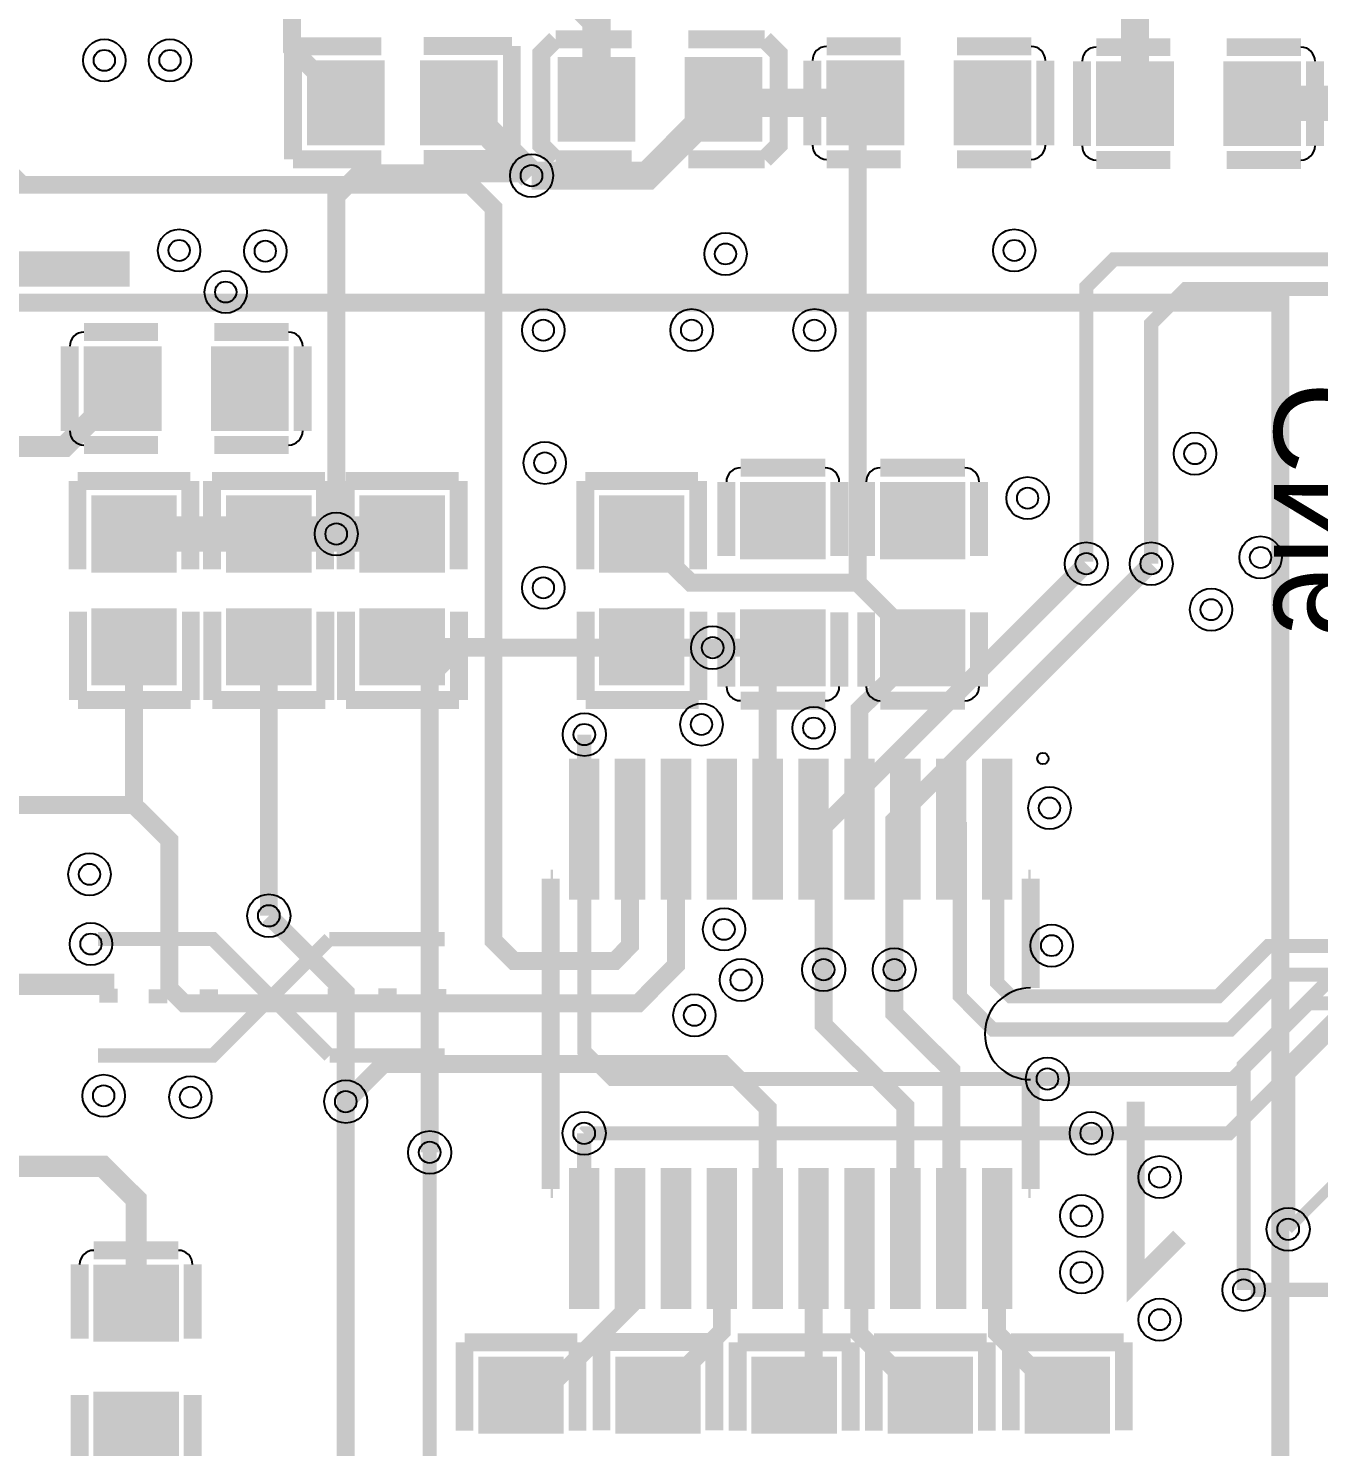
# Model space of a CAD drawing. Header units: millimetres. Extents: x -0.1 to 83.5, y 0 to 65.8.
# Drawn here: x 29.66 to 47.94, y 18.3 to 38.39 of the extents above; entities that cross this region are included whole.
import ezdxf

# ---------------------------------------------------------------- set-up
doc = ezdxf.new("R2010")
doc.units = ezdxf.units.MM
for name, color, linetype, true_color in [('BottomLayer', 7, 'Continuous', 0x6699cc), ('BottomSilkLayer', 7, 'Continuous', 0x66cc33), ('Hole', 7, 'Continuous', 0x222222), ('Multi-Layer', 7, 'Continuous', 0xc0c0c0), ('TopLayer', 7, 'Continuous', 0xff3366), ('TopPasteMaskLayer', 7, 'Continuous', 0x808080), ('TopSilkLayer', 7, 'Continuous', 0xffcc00), ('TopSolderMaskLayer', 7, 'Continuous', 0x800080)]:
    doc.layers.add(name, color=color, linetype=linetype, true_color=true_color)
doc.styles.get("Standard").update_dxf_attribs({"font": 'arial.ttf'})

msp = doc.modelspace()

# ---------------------------------------------------------------- hatches: boundary and pattern name
at = {"layer": 'TopLayer'}
for points in [[(33.662433324866925, 37.88839217678424), (34.662433324866925, 37.88839217678424), (34.662433324866925, 36.78836677673348), (33.662433324866925, 36.78836677673348)], [(35.262433324866834, 37.88839217678424), (36.262433324866834, 37.88839217678424), (36.262433324866834, 36.78836677673348), (35.262433324866834, 36.78836677673348)], [(37.21236982473988, 37.93840487680973), (38.21236982473988, 37.93840487680973), (38.21236982473988, 36.83837947675886), (37.21236982473988, 36.83837947675886)], [(39.01247142494299, 37.93840487680973), (40.01247142494299, 37.93840487680973), (40.01247142494299, 36.83837947675886), (39.01247142494299, 36.83837947675886)], [(42.021386842773836, 36.78806197612391), (41.02138684277406, 36.78806197612391), (41.02138684277406, 37.88808737617467), (42.021386842773836, 37.88808737617467)], [(43.82148844297694, 36.78806197612391), (42.82148844297694, 36.78806197612391), (42.82148844297694, 37.88808737617467), (43.82148844297694, 37.88808737617467)], [(45.84155448310912, 36.77790195580383), (44.84155448310912, 36.77790195580383), (44.84155448310912, 37.877927355854695), (45.84155448310912, 37.877927355854695)], [(47.64165608331223, 36.77790195580383), (46.64165608331223, 36.77790195580383), (46.64165608331223, 37.877927355854695), (47.64165608331223, 37.877927355854695)], [(30.500025400050845, 33.84000508001009), (31.500025400051072, 33.84000508001009), (31.500025400051072, 32.73997967995922), (30.500025400050845, 32.73997967995922)], [(32.30012700025418, 33.84000508001009), (33.30012700025418, 33.84000508001009), (33.30012700025418, 32.73997967995922), (32.30012700025418, 32.73997967995922)], [(40.90241300482603, 31.918313436626818), (40.90241300482603, 30.918313436626818), (39.80238760477528, 30.918313436626818), (39.80238760477528, 31.918313436626818)], [(42.88262636525292, 31.91813563627113), (42.88262636525292, 30.918135636271245), (41.78260096520194, 30.918135636271245), (41.78260096520194, 31.91813563627113)], [(31.710007620015404, 31.7299212598424), (31.710007620015404, 30.7299212598424), (30.60998221996465, 30.7299212598424), (30.60998221996465, 31.7299212598424)], [(32.51998983997987, 30.729387858775567), (32.51998983997987, 31.72938785877568), (33.620015240030625, 31.72938785877568), (33.620015240030625, 30.729387858775567)], [(35.510007620015585, 31.729870459740823), (35.510007620015585, 30.729870459740823), (34.409982219964604, 30.729870459740823), (34.409982219964604, 31.729870459740823)], [(38.90241300482626, 31.729895859791668), (38.90241300482626, 30.729895859791554), (37.802387604775504, 30.729895859791554), (37.802387604775504, 31.729895859791668)], [(31.710007620015404, 30.12992125984249), (31.710007620015404, 29.12992125984249), (30.60998221996465, 29.12992125984249), (30.60998221996465, 30.12992125984249)], [(32.51998983997987, 29.129387858775658), (32.51998983997987, 30.129387858775658), (33.620015240030625, 30.129387858775658), (33.620015240030625, 29.129387858775658)], [(35.510007620015585, 30.129870459740914), (35.510007620015585, 29.129870459740914), (34.409982219964604, 29.129870459740914), (34.409982219964604, 30.129870459740914)], [(38.90241300482626, 30.12989585979176), (38.90241300482626, 29.129895859791645), (37.802387604775504, 29.129895859791645), (37.802387604775504, 30.12989585979176)], [(40.90241300482603, 30.118211836423598), (40.90241300482603, 29.118211836423598), (39.80238760477528, 29.118211836423598), (39.80238760477528, 30.118211836423598)], [(42.88262636525292, 30.118034036068025), (42.88262636525292, 29.118034036068025), (41.78260096520194, 29.118034036068025), (41.78260096520194, 30.118034036068025)], [(37.74742189484391, 27.938404876809614), (37.74742189484391, 26.158420116840148), (37.32740665481356, 26.158420116840148), (37.32740665481356, 27.938404876809614)], [(38.39740919481869, 27.938404876809614), (38.39740919481869, 26.158420116840148), (37.977393954787885, 26.158420116840148), (37.977393954787885, 27.938404876809614)], [(39.047421894843865, 27.938404876809614), (39.047421894843865, 26.158420116840148), (38.62740665481351, 26.158420116840148), (38.62740665481351, 27.938404876809614)], [(39.69740919481842, 27.938404876809614), (39.69740919481842, 26.158420116840148), (39.27739395478807, 26.158420116840148), (39.27739395478807, 27.938404876809614)], [(40.34742189484405, 27.938404876809614), (40.34742189484405, 26.158420116840148), (39.92740665481347, 26.158420116840148), (39.92740665481347, 27.938404876809614)], [(40.997409194818374, 27.938404876809614), (40.997409194818374, 26.158420116840148), (40.57739395478802, 26.158420116840148), (40.57739395478802, 27.938404876809614)], [(41.647421894844, 27.938404876809614), (41.647421894844, 26.158420116840148), (41.22740665481365, 26.158420116840148), (41.22740665481365, 27.938404876809614)], [(42.297409194818556, 27.938404876809614), (42.297409194818556, 26.158420116840148), (41.877393954787976, 26.158420116840148), (41.877393954787976, 27.938404876809614)], [(42.947421894843956, 27.938404876809614), (42.947421894843956, 26.158420116840148), (42.527406654813376, 26.158420116840148), (42.527406654813376, 27.938404876809614)], [(43.59740919481851, 27.938404876809614), (43.59740919481851, 26.158420116840148), (43.17739395478816, 26.158420116840148), (43.17739395478816, 27.938404876809614)], [(37.74742189484391, 22.138404876809773), (37.74742189484391, 20.35842011684008), (37.32740665481356, 20.35842011684008), (37.32740665481356, 22.138404876809773)], [(38.39740919481869, 22.138404876809773), (38.39740919481869, 20.35842011684008), (37.977393954787885, 20.35842011684008), (37.977393954787885, 22.138404876809773)], [(39.047421894843865, 22.138404876809773), (39.047421894843865, 20.35842011684008), (38.62740665481351, 20.35842011684008), (38.62740665481351, 22.138404876809773)], [(39.69740919481842, 22.138404876809773), (39.69740919481842, 20.35842011684008), (39.27739395478807, 20.35842011684008), (39.27739395478807, 22.138404876809773)], [(40.34742189484405, 22.138404876809773), (40.34742189484405, 20.35842011684008), (39.92740665481347, 20.35842011684008), (39.92740665481347, 22.138404876809773)], [(40.997409194818374, 22.138404876809773), (40.997409194818374, 20.35842011684008), (40.57739395478802, 20.35842011684008), (40.57739395478802, 22.138404876809773)], [(41.647421894844, 22.138404876809773), (41.647421894844, 20.35842011684008), (41.22740665481365, 20.35842011684008), (41.22740665481365, 22.138404876809773)], [(42.297409194818556, 22.138404876809773), (42.297409194818556, 20.35842011684008), (41.877393954787976, 20.35842011684008), (41.877393954787976, 22.138404876809773)], [(42.947421894843956, 22.138404876809773), (42.947421894843956, 20.35842011684008), (42.527406654813376, 20.35842011684008), (42.527406654813376, 22.138404876809773)], [(43.59740919481851, 22.138404876809773), (43.59740919481851, 20.35842011684008), (43.17739395478816, 20.35842011684008), (43.17739395478816, 22.138404876809773)], [(31.740005080010178, 20.82997205994411), (31.740005080010178, 19.829972059943998), (30.639979679959424, 19.829972059943998), (30.639979679959424, 20.82997205994411)], [(37.192786385572845, 19.527000254000427), (37.192786385572845, 18.527000254000427), (36.09276098552209, 18.527000254000427), (36.09276098552209, 19.527000254000427)], [(39.133350266700745, 19.529540259080477), (39.133350266700745, 18.529540259080363), (38.03332486664999, 18.529540259080363), (38.03332486664999, 19.529540259080477)], [(41.06121412242851, 19.527000254000427), (41.06121412242851, 18.527000254000427), (39.961188722377756, 18.527000254000427), (39.961188722377756, 19.527000254000427)], [(42.99161798323598, 19.527000254000427), (42.99161798323598, 18.527000254000427), (41.89159258318523, 18.527000254000427), (41.89159258318523, 19.527000254000427)], [(44.93241046482103, 19.527609855219566), (44.93241046482103, 18.52760985521968), (43.83238506477028, 18.52760985521968), (43.83238506477028, 19.527609855219566)], [(31.740005080010178, 19.02987045974089), (31.740005080010178, 18.029870459740778), (30.639979679959424, 18.029870459740778), (30.639979679959424, 19.02987045974089)]]:
    msp.add_hatch(color=256, dxfattribs=at).paths.add_polyline_path(points)
at = {"layer": 'TopPasteMaskLayer'}
for points in [[(33.662433324866925, 37.88839217678424), (34.662433324866925, 37.88839217678424), (34.662433324866925, 36.78836677673348), (33.662433324866925, 36.78836677673348)], [(35.262433324866834, 37.88839217678424), (36.262433324866834, 37.88839217678424), (36.262433324866834, 36.78836677673348), (35.262433324866834, 36.78836677673348)], [(37.21236982473988, 37.93840487680973), (38.21236982473988, 37.93840487680973), (38.21236982473988, 36.83837947675886), (37.21236982473988, 36.83837947675886)], [(39.01247142494299, 37.93840487680973), (40.01247142494299, 37.93840487680973), (40.01247142494299, 36.83837947675886), (39.01247142494299, 36.83837947675886)], [(42.021386842773836, 36.78806197612391), (41.02138684277406, 36.78806197612391), (41.02138684277406, 37.88808737617467), (42.021386842773836, 37.88808737617467)], [(43.82148844297694, 36.78806197612391), (42.82148844297694, 36.78806197612391), (42.82148844297694, 37.88808737617467), (43.82148844297694, 37.88808737617467)], [(45.84155448310912, 36.77790195580383), (44.84155448310912, 36.77790195580383), (44.84155448310912, 37.877927355854695), (45.84155448310912, 37.877927355854695)], [(47.64165608331223, 36.77790195580383), (46.64165608331223, 36.77790195580383), (46.64165608331223, 37.877927355854695), (47.64165608331223, 37.877927355854695)], [(30.500025400050845, 33.84000508001009), (31.500025400051072, 33.84000508001009), (31.500025400051072, 32.73997967995922), (30.500025400050845, 32.73997967995922)], [(32.30012700025418, 33.84000508001009), (33.30012700025418, 33.84000508001009), (33.30012700025418, 32.73997967995922), (32.30012700025418, 32.73997967995922)], [(40.90241300482603, 31.918313436626818), (40.90241300482603, 30.918313436626818), (39.80238760477528, 30.918313436626818), (39.80238760477528, 31.918313436626818)], [(42.88262636525292, 31.91813563627113), (42.88262636525292, 30.918135636271245), (41.78260096520194, 30.918135636271245), (41.78260096520194, 31.91813563627113)], [(31.710007620015404, 31.7299212598424), (31.710007620015404, 30.7299212598424), (30.60998221996465, 30.7299212598424), (30.60998221996465, 31.7299212598424)], [(32.51998983997987, 30.729387858775567), (32.51998983997987, 31.72938785877568), (33.620015240030625, 31.72938785877568), (33.620015240030625, 30.729387858775567)], [(35.510007620015585, 31.729870459740823), (35.510007620015585, 30.729870459740823), (34.409982219964604, 30.729870459740823), (34.409982219964604, 31.729870459740823)], [(38.90241300482626, 31.729895859791668), (38.90241300482626, 30.729895859791554), (37.802387604775504, 30.729895859791554), (37.802387604775504, 31.729895859791668)], [(31.710007620015404, 30.12992125984249), (31.710007620015404, 29.12992125984249), (30.60998221996465, 29.12992125984249), (30.60998221996465, 30.12992125984249)], [(32.51998983997987, 29.129387858775658), (32.51998983997987, 30.129387858775658), (33.620015240030625, 30.129387858775658), (33.620015240030625, 29.129387858775658)], [(35.510007620015585, 30.129870459740914), (35.510007620015585, 29.129870459740914), (34.409982219964604, 29.129870459740914), (34.409982219964604, 30.129870459740914)], [(38.90241300482626, 30.12989585979176), (38.90241300482626, 29.129895859791645), (37.802387604775504, 29.129895859791645), (37.802387604775504, 30.12989585979176)], [(40.90241300482603, 30.118211836423598), (40.90241300482603, 29.118211836423598), (39.80238760477528, 29.118211836423598), (39.80238760477528, 30.118211836423598)], [(42.88262636525292, 30.118034036068025), (42.88262636525292, 29.118034036068025), (41.78260096520194, 29.118034036068025), (41.78260096520194, 30.118034036068025)], [(37.74742189484391, 27.938404876809614), (37.74742189484391, 26.158420116840148), (37.32740665481356, 26.158420116840148), (37.32740665481356, 27.938404876809614)], [(38.39740919481869, 27.938404876809614), (38.39740919481869, 26.158420116840148), (37.977393954787885, 26.158420116840148), (37.977393954787885, 27.938404876809614)], [(39.047421894843865, 27.938404876809614), (39.047421894843865, 26.158420116840148), (38.62740665481351, 26.158420116840148), (38.62740665481351, 27.938404876809614)], [(39.69740919481842, 27.938404876809614), (39.69740919481842, 26.158420116840148), (39.27739395478807, 26.158420116840148), (39.27739395478807, 27.938404876809614)], [(40.34742189484405, 27.938404876809614), (40.34742189484405, 26.158420116840148), (39.92740665481347, 26.158420116840148), (39.92740665481347, 27.938404876809614)], [(40.997409194818374, 27.938404876809614), (40.997409194818374, 26.158420116840148), (40.57739395478802, 26.158420116840148), (40.57739395478802, 27.938404876809614)], [(41.647421894844, 27.938404876809614), (41.647421894844, 26.158420116840148), (41.22740665481365, 26.158420116840148), (41.22740665481365, 27.938404876809614)], [(42.297409194818556, 27.938404876809614), (42.297409194818556, 26.158420116840148), (41.877393954787976, 26.158420116840148), (41.877393954787976, 27.938404876809614)], [(42.947421894843956, 27.938404876809614), (42.947421894843956, 26.158420116840148), (42.527406654813376, 26.158420116840148), (42.527406654813376, 27.938404876809614)], [(43.59740919481851, 27.938404876809614), (43.59740919481851, 26.158420116840148), (43.17739395478816, 26.158420116840148), (43.17739395478816, 27.938404876809614)], [(37.74742189484391, 22.138404876809773), (37.74742189484391, 20.35842011684008), (37.32740665481356, 20.35842011684008), (37.32740665481356, 22.138404876809773)], [(38.39740919481869, 22.138404876809773), (38.39740919481869, 20.35842011684008), (37.977393954787885, 20.35842011684008), (37.977393954787885, 22.138404876809773)], [(39.047421894843865, 22.138404876809773), (39.047421894843865, 20.35842011684008), (38.62740665481351, 20.35842011684008), (38.62740665481351, 22.138404876809773)], [(39.69740919481842, 22.138404876809773), (39.69740919481842, 20.35842011684008), (39.27739395478807, 20.35842011684008), (39.27739395478807, 22.138404876809773)], [(40.34742189484405, 22.138404876809773), (40.34742189484405, 20.35842011684008), (39.92740665481347, 20.35842011684008), (39.92740665481347, 22.138404876809773)], [(40.997409194818374, 22.138404876809773), (40.997409194818374, 20.35842011684008), (40.57739395478802, 20.35842011684008), (40.57739395478802, 22.138404876809773)], [(41.647421894844, 22.138404876809773), (41.647421894844, 20.35842011684008), (41.22740665481365, 20.35842011684008), (41.22740665481365, 22.138404876809773)], [(42.297409194818556, 22.138404876809773), (42.297409194818556, 20.35842011684008), (41.877393954787976, 20.35842011684008), (41.877393954787976, 22.138404876809773)], [(42.947421894843956, 22.138404876809773), (42.947421894843956, 20.35842011684008), (42.527406654813376, 20.35842011684008), (42.527406654813376, 22.138404876809773)], [(43.59740919481851, 22.138404876809773), (43.59740919481851, 20.35842011684008), (43.17739395478816, 20.35842011684008), (43.17739395478816, 22.138404876809773)], [(31.740005080010178, 20.82997205994411), (31.740005080010178, 19.829972059943998), (30.639979679959424, 19.829972059943998), (30.639979679959424, 20.82997205994411)], [(37.192786385572845, 19.527000254000427), (37.192786385572845, 18.527000254000427), (36.09276098552209, 18.527000254000427), (36.09276098552209, 19.527000254000427)], [(39.133350266700745, 19.529540259080477), (39.133350266700745, 18.529540259080363), (38.03332486664999, 18.529540259080363), (38.03332486664999, 19.529540259080477)], [(41.06121412242851, 19.527000254000427), (41.06121412242851, 18.527000254000427), (39.961188722377756, 18.527000254000427), (39.961188722377756, 19.527000254000427)], [(42.99161798323598, 19.527000254000427), (42.99161798323598, 18.527000254000427), (41.89159258318523, 18.527000254000427), (41.89159258318523, 19.527000254000427)], [(44.93241046482103, 19.527609855219566), (44.93241046482103, 18.52760985521968), (43.83238506477028, 18.52760985521968), (43.83238506477028, 19.527609855219566)], [(31.740005080010178, 19.02987045974089), (31.740005080010178, 18.029870459740778), (30.639979679959424, 18.029870459740778), (30.639979679959424, 19.02987045974089)]]:
    msp.add_hatch(color=256, dxfattribs=at).paths.add_polyline_path(points)
at = {"layer": 'TopSolderMaskLayer'}
for points in [[(37.16155940053841, 37.98920849747856), (38.263159603738586, 37.98920849747856), (38.263159603738586, 36.787580548181495), (37.16155940053841, 36.787580548181495)], [(38.961661000741515, 37.98920849747856), (40.06326120394169, 37.98920849747856), (40.06326120394169, 36.787580548181495), (38.961661000741515, 36.787580548181495)], [(33.611620320014936, 37.93919814349886), (34.71322052321557, 37.93919814349886), (34.71322052321557, 36.73757019420191), (33.611620320014936, 36.73757019420191)], [(35.21162548131542, 37.93919814349886), (36.313225684516055, 37.93919814349886), (36.313225684516055, 36.73757019420191), (35.21162548131542, 36.73757019420191)], [(42.072179202423285, 36.73726070150076), (40.97057899922265, 36.73726070150076), (40.97057899922265, 37.93888865079782), (42.072179202423285, 37.93888865079782)], [(43.87228080262639, 36.73726070150076), (42.77068059942576, 36.73726070150076), (42.77068059942576, 37.93888865079782), (43.87228080262639, 37.93888865079782)], [(45.89234684275857, 36.72710068118079), (44.79074663955794, 36.72710068118079), (44.79074663955794, 37.928728630477735), (45.89234684275857, 37.928728630477735)], [(47.69244844296168, 36.72710068118079), (46.590848239761044, 36.72710068118079), (46.590848239761044, 37.928728630477735), (47.69244844296168, 37.928728630477735)], [(30.449227879100818, 33.890799316495986), (31.550828082301678, 33.890799316495986), (31.550828082301678, 32.689171367198924), (30.449227879100818, 32.689171367198924)], [(32.24932947930415, 33.890799316495986), (33.350929682504784, 33.890799316495986), (33.350929682504784, 32.689171367198924), (32.24932947930415, 32.689171367198924)], [(40.95830472951275, 31.964493001126698), (40.95830472951275, 30.872129180035472), (39.74651652529133, 30.872129180035472), (39.74651652529133, 31.964493001126698)], [(42.938520670589924, 31.964322238908267), (42.938520670589924, 30.87195841781704), (41.72673246636805, 30.87195841781704), (41.72673246636805, 31.964322238908267)], [(31.765886441450448, 31.776107862479535), (31.765886441450448, 30.68374404138831), (30.554098237229027, 30.68374404138831), (30.554098237229027, 31.776107862479535)], [(32.464098115293154, 30.6832082942758), (32.464098115293154, 31.775572115367027), (33.6758863195148, 31.775572115367027), (33.6758863195148, 30.6832082942758)], [(35.565876118849474, 31.776052370286493), (35.565876118849474, 30.683688549195267), (34.3540879146276, 30.683688549195267), (34.3540879146276, 31.776052370286493)], [(38.958304729512975, 31.776080116383014), (38.958304729512975, 30.683716295291788), (37.74651652529133, 30.683716295291788), (37.74651652529133, 31.776080116383014)], [(31.765886441450448, 30.176103170388046), (31.765886441450448, 29.08373934929682), (30.554098237229027, 29.08373934929682), (30.554098237229027, 30.176103170388046)], [(32.464098115293154, 29.083203602184312), (32.464098115293154, 30.175567423275425), (33.6758863195148, 30.175567423275425), (33.6758863195148, 29.083203602184312)], [(35.565876118849474, 30.176047678195005), (35.565876118849474, 29.08368385710378), (34.3540879146276, 29.08368385710378), (34.3540879146276, 30.176047678195005)], [(38.958304729512975, 30.176075424291525), (38.958304729512975, 29.0837116032003), (37.74651652529133, 29.0837116032003), (37.74651652529133, 30.176075424291525)], [(40.95830472951275, 30.164391400923478), (40.95830472951275, 29.072027579832252), (39.74651652529133, 29.072027579832252), (39.74651652529133, 30.164391400923478)], [(42.938520670589924, 30.164220638705046), (42.938520670589924, 29.071856817613934), (41.72673246636805, 29.071856817613934), (41.72673246636805, 30.164220638705046)], [(37.75341389872278, 28.046042104482126), (37.75341389872278, 26.050758310950982), (37.32141175134393, 26.050758310950982), (37.32141175134393, 28.046042104482126)], [(38.403401198697566, 28.046042104482126), (38.403401198697566, 26.050758310950982), (37.971399051318485, 26.050758310950982), (37.971399051318485, 28.046042104482126)], [(39.053414623620256, 28.046042104482126), (39.053414623620256, 26.050758310950982), (38.62141247624163, 26.050758310950982), (38.62141247624163, 28.046042104482126)], [(39.70340192359504, 28.046042104482126), (39.70340192359504, 26.050758310950982), (39.27139977621641, 26.050758310950982), (39.27139977621641, 28.046042104482126)], [(40.35341534851818, 28.046042104482126), (40.35341534851818, 26.050758310950982), (39.9214132011391, 26.050758310950982), (39.9214132011391, 28.046042104482126)], [(41.00340264849274, 28.046042104482126), (41.00340264849274, 26.050758310950982), (40.571400501113885, 26.050758310950982), (40.571400501113885, 28.046042104482126)], [(41.653416073415656, 28.046042104482126), (41.653416073415656, 26.050758310950982), (41.22141392603703, 26.050758310950982), (41.22141392603703, 28.046042104482126)], [(42.30340337339044, 28.046042104482126), (42.30340337339044, 26.050758310950982), (41.871401226011585, 26.050758310950982), (41.871401226011585, 28.046042104482126)], [(42.953416798313356, 28.046042104482126), (42.953416798313356, 26.050758310950982), (42.5214146509345, 26.050758310950982), (42.5214146509345, 28.046042104482126)], [(43.60340409828814, 28.046042104482126), (43.60340409828814, 26.050758310950982), (43.171401950909285, 26.050758310950982), (43.171401950909285, 28.046042104482126)], [(37.75341389872278, 22.246054393590498), (37.75341389872278, 20.250770600059354), (37.32141175134393, 20.250770600059354), (37.32141175134393, 22.246054393590498)], [(38.403401198697566, 22.246054393590498), (38.403401198697566, 20.250770600059354), (37.971399051318485, 20.250770600059354), (37.971399051318485, 22.246054393590498)], [(39.053414623620256, 22.246054393590498), (39.053414623620256, 20.250770600059354), (38.62141247624163, 20.250770600059354), (38.62141247624163, 22.246054393590498)], [(39.70340192359504, 22.246054393590498), (39.70340192359504, 20.250770600059354), (39.27139977621641, 20.250770600059354), (39.27139977621641, 22.246054393590498)], [(40.35341534851818, 22.246054393590498), (40.35341534851818, 20.250770600059354), (39.9214132011391, 20.250770600059354), (39.9214132011391, 22.246054393590498)], [(41.00340264849274, 22.246054393590498), (41.00340264849274, 20.250770600059354), (40.571400501113885, 20.250770600059354), (40.571400501113885, 22.246054393590498)], [(41.653416073415656, 22.246054393590498), (41.653416073415656, 20.250770600059354), (41.22141392603703, 20.250770600059354), (41.22141392603703, 22.246054393590498)], [(42.30340337339044, 22.246054393590498), (42.30340337339044, 20.250770600059354), (41.871401226011585, 20.250770600059354), (41.871401226011585, 22.246054393590498)], [(42.953416798313356, 22.246054393590498), (42.953416798313356, 20.250770600059354), (42.5214146509345, 20.250770600059354), (42.5214146509345, 22.246054393590498)], [(43.60340409828814, 22.246054393590498), (43.60340409828814, 20.250770600059354), (43.171401950909285, 20.250770600059354), (43.171401950909285, 22.246054393590498)], [(31.79588648209574, 20.876156316535457), (31.79588648209574, 19.783792495444118), (30.58409827787409, 19.783792495444118), (30.58409827787409, 20.876156316535457)], [(37.24865746505702, 19.573189202683352), (37.24865746505702, 18.480825381592126), (36.036869260835374, 18.480825381592126), (36.036869260835374, 19.573189202683352)], [(39.189221346184695, 19.575729207763402), (39.189221346184695, 18.483365386672062), (37.977433141963274, 18.483365386672062), (37.977433141963274, 19.575729207763402)], [(41.11708520191246, 19.573189202683352), (41.11708520191246, 18.480825381592126), (39.90529699769104, 18.480825381592126), (39.90529699769104, 19.573189202683352)], [(43.04748906272016, 19.573189202683352), (43.04748906272016, 18.480825381592126), (41.83570085849851, 18.480825381592126), (41.83570085849851, 19.573189202683352)], [(44.98827896365492, 19.57378472762798), (44.98827896365492, 18.48142090653664), (43.7764907594335, 18.48142090653664), (43.7764907594335, 19.57378472762798)], [(31.79588648209574, 19.076054716332237), (31.79588648209574, 17.983690895240898), (30.58409827787409, 17.983690895240898), (30.58409827787409, 19.076054716332237)]]:
    msp.add_hatch(color=256, dxfattribs=at).paths.add_polyline_path(points)

# ---------------------------------------------------------------- linework, layer by layer
at = {"layer": 'BottomLayer'}
for points, const_width in [([(34.02501905003828, 31.229972059943975), (34.02501905003828, 36.01501143002281), (34.350012700025445, 36.34000508001009), (36.75880111760239, 36.34000508001009), (36.79197358394731, 36.306832613665165)], 0.25400050800101603), ([(49.36245872491759, 31.38938277876548), (49.819659639319525, 30.932181864363656), (49.819659639319525, 26.019812039623957), (47.510795021590184, 23.710947421894844), (47.510795021590184, 21.379222758445394)], 0.2), ([(40.92964185928395, 25.057150114300157), (40.92964185928395, 27.086614173228327), (44.65074930149876, 30.807721615443256)], 0.25400050800101603), ([(41.93040386080793, 25.057150114300157), (41.93040386080793, 27.16789433578856), (45.57023114046228, 30.807721615443256)], 0.25400050800101603), ([(35.349250698501464, 22.468884937769758), (35.349250698501464, 29.210058420116866), (35.75819151638302, 29.618999237998423), (39.35737871475749, 29.618999237998423)], 0.25400050800101603), ([(37.54127508255033, 28.387096774193424), (37.54127508255033, 23.89890779781547), (37.93243586487188, 23.50774701549392), (44.099568199136456, 23.50774701549392)], 0.2), ([(46.88087376174781, 20.52070104140205), (46.88087376174781, 23.70081280162549), (49.1300482600966, 25.949961899923778), (49.1300482600966, 27.819913639827178)], 0.2), ([(33.07086614173227, 25.819151638303197), (34.160528321056745, 24.729489458978833), (34.160528321056745, 23.187706375412745)], 0.25400050800101603), ([(37.53619507239023, 22.738125476250957), (37.53644907289822, 22.738379476758837), (44.72085344170705, 22.738379476758837)], 0.2)]:
    msp.add_lwpolyline(points, dxfattribs=dict(at, const_width=const_width))
at = {"layer": 'Hole'}
for centre, radius in [((30.739903479807026, 37.940055880111686), 0.15001270002540007), ((31.67005334010696, 37.940055880111686), 0.15001270002540007), ((36.79197358394731, 36.306832613665165), 0.15240030480060962), ((31.79984759969534, 35.247650495300945), 0.15001270002540007), ((33.019812039624185, 35.23774447548885), 0.15001270002540007), ((43.629921259842604, 35.247650495300945), 0.15001270002540007), ((39.54000508001013, 35.19761239522472), 0.15001270002540007), ((32.45999491998987, 34.65760731521459), 0.15001270002540007), ((36.9598679197361, 34.11760223520446), 0.15001270002540007), ((39.05969011938032, 34.11785623571234), 0.15001270002540007), ((40.79984759969534, 34.11785623571234), 0.15001270002540007), ((36.97993395986805, 32.23774447548885), 0.15001270002540007), ((46.189992379984915, 32.367792735585454), 0.15001270002540007), ((43.81991363982752, 31.737617475234856), 0.15001270002540007), ((34.02514605029228, 31.229870459740823), 0.15240030480060962), ((44.65074930149876, 30.808229616459244), 0.15240030480060962), ((45.5707391414785, 30.808229616459244), 0.15240030480060962), ((47.11988823977663, 30.8976377952755), 0.15001270002540007), ((36.9598679197361, 30.46761493522979), 0.15001270002540007), ((46.41986283972574, 30.157734315468588), 0.15001270002540007), ((39.35763271526548, 29.618999237998423), 0.15240030480060962), ((37.54076708153411, 28.388112776225512), 0.15240030480060962), ((39.19989839979689, 28.53009906019804), 0.15001270002540007), ((40.78994157988336, 28.48006096012182), 0.15001270002540007), ((44.129794259588834, 27.347726695453275), 0.15001270002540007), ((30.52984505969016, 26.407670815341476), 0.15001270002540007), ((33.070104140208514, 25.819913639827178), 0.15240030480060962), ((39.51993903987818, 25.627635255270434), 0.15001270002540007), ((30.549911099822566, 25.419862839725624), 0.15001270002540007), ((44.159766319532764, 25.39776479552961), 0.15001270002540007), ((40.92964185928395, 25.057150114300157), 0.15240030480060962), ((41.93040386080793, 25.057150114300157), 0.15240030480060962), ((39.759969519939204, 24.910083820167642), 0.15001270002540007), ((39.100076200152444, 24.409956819913646), 0.15001270002540007), ((44.10058420116843, 23.508255016509906), 0.15240030480060962), ((30.729997459995047, 23.270002540004953), 0.15001270002540007), ((31.96012192024409, 23.249936499873), 0.15001270002540007), ((34.160528321056745, 23.187706375412745), 0.15240030480060962), ((37.537465074930196, 22.738125476250957), 0.15240030480060962), ((44.72085344170705, 22.738379476758837), 0.15240030480060962), ((35.34975869951768, 22.46761493522979), 0.15240030480060962), ((45.689611379222924, 22.117856235712452), 0.15001270002540007), ((44.579883159766496, 21.567691135382233), 0.15001270002540007), ((47.510795021590184, 21.37820675641342), 0.15240030480060962), ((44.579883159766496, 20.767843535687007), 0.15001270002540007), ((46.8801117602236, 20.519939039878068), 0.15001270002540007), ((45.68986537973092, 20.097790195580387), 0.15001270002540007)]:
    msp.add_circle(centre, radius, dxfattribs=at)
at = {"layer": 'Multi-Layer'}
for centre, radius in [((30.739903479807026, 37.940055880111686), 0.30000000000000004), ((31.67005334010696, 37.940055880111686), 0.30000000000000004), ((36.79197358394731, 36.306832613665165), 0.30480060960121924), ((31.79984759969534, 35.247650495300945), 0.30000000000000004), ((33.019812039624185, 35.23774447548885), 0.30000000000000004), ((39.54000508001013, 35.19761239522472), 0.30000000000000004), ((43.629921259842604, 35.247650495300945), 0.30000000000000004), ((32.45999491998987, 34.65760731521459), 0.30000000000000004), ((36.9598679197361, 34.11760223520446), 0.30000000000000004), ((39.05969011938032, 34.11785623571234), 0.30000000000000004), ((40.79984759969534, 34.11785623571234), 0.30000000000000004), ((46.189992379984915, 32.367792735585454), 0.30000000000000004), ((36.97993395986805, 32.23774447548885), 0.30000000000000004), ((43.81991363982752, 31.737617475234856), 0.30000000000000004), ((34.02514605029228, 31.229870459740823), 0.30480060960121924), ((47.11988823977663, 30.8976377952755), 0.30000000000000004), ((44.65074930149876, 30.808229616459244), 0.30480060960121924), ((45.5707391414785, 30.808229616459244), 0.30480060960121924), ((36.9598679197361, 30.46761493522979), 0.30000000000000004), ((46.41986283972574, 30.157734315468588), 0.30000000000000004), ((39.35763271526548, 29.618999237998423), 0.30480060960121924), ((39.19989839979689, 28.53009906019804), 0.30000000000000004), ((40.78994157988336, 28.48006096012182), 0.30000000000000004), ((37.54076708153411, 28.388112776225512), 0.30480060960121924), ((44.129794259588834, 27.347726695453275), 0.30000000000000004), ((30.52984505969016, 26.407670815341476), 0.30000000000000004), ((33.070104140208514, 25.819913639827178), 0.30480060960121924), ((39.51993903987818, 25.627635255270434), 0.30000000000000004), ((30.549911099822566, 25.419862839725624), 0.30000000000000004), ((44.159766319532764, 25.39776479552961), 0.30000000000000004), ((40.92964185928395, 25.057150114300157), 0.30480060960121924), ((41.93040386080793, 25.057150114300157), 0.30480060960121924), ((39.759969519939204, 24.910083820167642), 0.30000000000000004), ((39.100076200152444, 24.409956819913646), 0.30000000000000004), ((44.10058420116843, 23.508255016509906), 0.30480060960121924), ((30.729997459995047, 23.270002540004953), 0.30000000000000004), ((31.96012192024409, 23.249936499873), 0.30000000000000004), ((34.160528321056745, 23.187706375412745), 0.30480060960121924), ((37.537465074930196, 22.738125476250957), 0.30480060960121924), ((44.72085344170705, 22.738379476758837), 0.30480060960121924), ((35.34975869951768, 22.46761493522979), 0.30480060960121924), ((45.689611379222924, 22.117856235712452), 0.30000000000000004), ((44.579883159766496, 21.567691135382233), 0.30000000000000004), ((47.510795021590184, 21.37820675641342), 0.30480060960121924), ((44.579883159766496, 20.767843535687007), 0.30000000000000004), ((46.8801117602236, 20.519939039878068), 0.30000000000000004), ((45.68986537973092, 20.097790195580387), 0.30000000000000004)]:
    msp.add_circle(centre, radius, dxfattribs=at)
at = {"layer": 'TopLayer'}
for points, const_width in [([(35.77343154686332, 40.49784099568183), (35.77343154686332, 39.57327914655821), (36.449072898145914, 38.8976377952755), (37.31013462026954, 38.8976377952755), (37.71145542291106, 38.49631699263398), (37.71145542291106, 37.38887477774949)], 0.4), ([(33.40005080010178, 40.4499110998222), (33.40005080010178, 38.10083820167631), (34.16256032512092, 37.338328676657284)], 0.25400050800101603), ([(45.34163068326143, 37.327914655829204), (45.34163068326143, 38.90139700279394)], 0.4), ([(27.691135382270886, 37.52349504698998), (28.22707645415312, 37.52349504698998), (29.573279146558434, 36.177292354584665), (35.92329184658388, 36.177292354584665), (36.25349250698514, 35.84963169926334), (36.25349250698514, 25.466090932181828), (36.54051308102635, 25.17907035814062), (37.97053594107206, 25.17907035814062), (38.186436372873004, 25.397510795021503), (38.186436372873004, 27.048514097028146)], 0.25400050800101603), ([(36.79197358394731, 36.306832613665165), (36.79197358394731, 36.306832613665165), (38.43281686563387, 36.306832613665165), (39.51231902463837, 37.38887477774949)], 0.4), ([(39.51257302514637, 37.388366776733506), (39.56261112522225, 37.338328676657284), (41.522225044450124, 37.338328676657284)], 0.4), ([(50.281940563881335, 37.33807467614929), (47.14249428498874, 37.327914655829204)], 0.5), ([(35.76327152654312, 37.33807467614929), (36.79197358394731, 36.306832613665165)], 0.4), ([(41.4122428244857, 30.538481076962057), (41.4122428244857, 37.22834645669286), (41.522225044450124, 37.338328676657284)], 0.25400050800101603), ([(44.65074930149876, 30.838201676403287), (44.65074930149876, 34.73202946405888), (45.04191008382031, 35.120650241300496), (72.70764541529093, 35.120650241300496), (73.78968757937537, 36.20269240538471)], 0.2), ([(27.69011938023891, 34.982727965455865), (31.10025400050813, 34.982727965455865)], 0.5), ([(45.570205740411666, 30.807721615443256), (45.570205740411666, 34.21132842265672), (46.05941071882148, 34.700533401066764), (73.78994157988336, 34.700533401066764)], 0.2), ([(27.690093980188067, 32.470002540005), (30.179933959868094, 32.470002540005), (31.000000000000227, 33.29006858013702)], 0.30000000000000004), ([(31.160020320040985, 31.230022860045665), (34.02501905003828, 31.229972059943975)], 0.5), ([(34.02501905003828, 31.229972059943975), (34.96009652019325, 31.229972059943975)], 0.5), ([(38.35153670307341, 31.219202438404864), (39.050038100076335, 30.538481076962057), (41.4122428244857, 30.538481076962057), (42.33172466344945, 29.618999237998423)], 0.25400050800101603), ([(31.160020320040985, 29.62992125984249), (31.160020320040985, 27.388874777749493)], 0.25400050800101603), ([(33.06997713995429, 29.629387858775658), (33.06997713995429, 25.819989839979712)], 0.25400050800101603), ([(34.96009652019325, 29.62976885953765), (36.25354330708683, 29.62976885953765)], 0.25400050800101603), ([(38.35153670307341, 29.618999237998423), (39.35763271526548, 29.618999237998423)], 0.25400050800101603), ([(39.35763271526548, 29.618999237998423), (40.353060706121596, 29.618999237998423)], 0.25400050800101603), ([(40.352298704597615, 29.618237236474442), (40.13741427482864, 29.403352806705584), (40.13741427482864, 27.048514097028146)], 0.25400050800101603), ([(41.437642875285974, 27.048514097028146), (41.437642875285974, 28.745237490474892), (42.33172466344945, 29.618999237998423)], 0.25400050800101603), ([(37.537465074930196, 27.048514097028146), (37.537465074930196, 28.26824993649973)], 0.2), ([(38.83667767335555, 27.048514097028146), (38.83667767335555, 25.118110236220446), (38.30073660147332, 24.579629159258275), (31.86944373888764, 24.579629159258275), (31.661163322326956, 24.79044958089912), (31.661163322326956, 26.891033782067552), (31.16078232156474, 27.388874777749493), (27.691135382270886, 27.388874777749493)], 0.25400050800101603), ([(53.29438658877348, 24.986029972059896), (47.4676149352299, 24.986029972059896), (46.69037338074713, 24.208788417576784), (43.329946659893494, 24.208788417576784), (42.86004572009142, 24.681229362458566), (42.86004572009142, 27.048514097028146), (42.73812547625107, 27.048514097028146)], 0.2), ([(43.38836677673385, 27.048514097028146), (43.38836677673385, 24.871729743459355), (43.58140716281446, 24.67868935737863), (46.5201930403864, 24.67868935737863), (47.233934467869176, 25.392430784861517), (53.29438658877348, 25.392430784861517)], 0.2), ([(42.08788417576852, 21.249682499365008), (42.08788417576852, 23.121666243332356), (40.92964185928395, 24.27736855473711), (40.92964185928395, 25.057150114300157)], 0.25400050800101603), ([(42.73812547625107, 21.249682499365008), (42.73812547625107, 23.632207264414546), (41.93040386080793, 24.43738887477764), (41.93040386080793, 25.057150114300157)], 0.25400050800101603), ([(27.690093980188067, 24.849987299974487), (30.880010160020447, 24.849987299974487)], 0.30000000000000004), ([(44.10058420116843, 23.508255016509906), (46.72900685801392, 23.508255016509906), (47.80038100076217, 24.579629159258275), (53.29438658877348, 24.579629159258275)], 0.2), ([(44.72085344170705, 22.738379476758837), (46.67028194056388, 22.738379476758837), (48.13053086106197, 24.19862839725681), (53.29438658877348, 24.19862839725681)], 0.2), ([(34.160528321056745, 23.187706375412745), (34.69392938785904, 23.721107442214816), (39.50977901955821, 23.721107442214816), (40.13716027432088, 23.093726187452262), (40.13716027432088, 21.249682499365008)], 0.25400050800101603), ([(27.691135382270886, 17.19075438150867), (33.78968757937514, 17.19075438150867), (34.160528321056745, 17.56159512319016), (34.160528321056745, 23.187706375412745)], 0.25400050800101603), ([(53.29362458724927, 22.97840995681986), (52.44841249682531, 22.97840995681986), (51.850012700025445, 22.380010160020333), (48.512598425196984, 22.380010160020333), (47.510795021590184, 21.37820675641342)], 0.15001270002540007), ([(37.537465074930196, 21.248412496824926), (37.537465074930196, 22.73822707645411)], 0.2), ([(25.30099060198154, 12.489204978409816), (34.99110998222022, 12.489204978409816), (35.349250698501464, 12.849885699771335), (35.349250698501464, 22.468884937769758)], 0.2), ([(27.691135382270886, 22.270764541529047), (30.7188214376431, 22.270764541529047), (31.191262382524883, 21.8008636017272), (31.191262382524883, 20.33020066040126)], 0.30000000000000004), ([(36.64211328422675, 19.027178054356114), (36.921513843027924, 19.027178054356114), (38.186436372873004, 20.29464058928113), (38.186436372873004, 21.249682499365008)], 0.25400050800101603), ([(38.58244856489728, 19.02827025654051), (39.48742697485409, 19.93324866649732), (39.48742697485409, 21.248412496824926)], 0.25400050800101603), ([(40.51239522479068, 19.028219456438933), (40.7874015748032, 19.303225806451564), (40.7874015748032, 21.248412496824926)], 0.25400050800101603), ([(41.43738887477798, 21.248412496824926), (41.43738887477798, 19.893497586995068), (42.302667005334115, 19.028219456438933), (42.442443484887235, 19.028219456438933)], 0.25400050800101603), ([(44.382423164846614, 19.02753365506726), (44.26324612649228, 19.02753365506726), (43.387350774701645, 19.90340360680716), (43.387350774701645, 21.248412496824926)], 0.25400050800101603), ([(53.293649987300114, 21.37820675641342), (53.11816103632236, 21.37820675641342), (52.259918719837515, 20.5199644399288), (46.8801117602236, 20.5199644399288), (46.8801117602236, 20.519939039878068)], 0.2)]:
    msp.add_lwpolyline(points, dxfattribs=dict(at, const_width=const_width))
at = {"layer": 'TopSilkLayer'}
for points, const_width in [([(33.412395224790544, 38.13840487680966), (33.412395224790544, 36.53835407670806)], 0.25400050800101603), ([(34.662433324866925, 38.13840487680966), (33.412395224790544, 38.13840487680966)], 0.25400050800101603), ([(35.26301752603513, 38.14351028702049), (36.5129794259592, 38.14351028702049)], 0.25400050800101603), ([(36.5129794259592, 38.14351028702049), (36.5129794259592, 36.543459486919005)], 0.25400050800101603), ([(36.932334264668725, 38.0083820167639), (36.932334264668725, 38.038379476758905), (37.13233426466877, 38.23837947675895)], 0.25400050800101603), ([(38.21236982473988, 38.23837947675895), (37.13233426466877, 38.23837947675895)], 0.25400050800101603), ([(39.01244602489237, 38.23837947675895), (40.09232918465841, 38.23840487680968)], 0.25400050800101603), ([(40.292379984760146, 38.0083820167639), (40.292379984760146, 38.03835407670806), (40.09232918465841, 38.23840487680968)], 0.25400050800101603), ([(40.97152654305319, 38.13810007620009), (41.02151384302783, 38.13810007620009)], 0.25400050800101603), ([(42.021412242824454, 38.13810007620009), (41.02151384302783, 38.13810007620009)], 0.25400050800101603), ([(42.82148844297694, 38.13810007620009), (43.82151384302779, 38.13810007620009)], 0.25400050800101603), ([(43.87150114300243, 38.13810007620009), (43.82151384302779, 38.13810007620009)], 0.25400050800101603), ([(44.79169418338847, 38.12794005588012), (44.84168148336312, 38.12794005588012)], 0.25400050800101603), ([(45.84157988315974, 38.12794005588012), (44.84168148336312, 38.12794005588012)], 0.25400050800101603), ([(46.64165608331223, 38.12794005588012), (47.64168148336307, 38.12794005588012)], 0.25400050800101603), ([(47.69166878333772, 38.12794005588012), (47.64168148336307, 38.12794005588012)], 0.25400050800101603), ([(36.932334264668725, 38.0083820167639), (36.932334264668725, 36.76840233680457)], 0.25400050800101603), ([(40.292379984760146, 38.0083820167639), (40.292379984760146, 36.76840233680457)], 0.25400050800101603), ([(40.771501143002524, 36.738049276098536), (40.771501143002524, 37.9380746761492)], 0.25400050800101603), ([(44.071526543053324, 36.738049276098536), (44.071526543053324, 37.9380746761492)], 0.25400050800101603), ([(44.59166878333781, 36.72788925577845), (44.59166878333781, 37.92791465582923)], 0.25400050800101603), ([(47.89169418338861, 36.72788925577845), (47.89169418338861, 37.92791465582923)], 0.25400050800101603), ([(36.932334264668725, 36.76840233680457), (36.932334264668725, 36.73840487680968), (37.13233426466877, 36.538404876809636)], 0.25400050800101603), ([(40.292379984760146, 36.76840233680457), (40.292379984760146, 36.73843027686041), (40.092354584709256, 36.538404876809636)], 0.25400050800101603), ([(34.662433324866925, 36.53835407670806), (33.412395224790544, 36.53835407670806)], 0.25400050800101603), ([(35.26301752603513, 36.543459486919005), (36.5129794259592, 36.543459486919005)], 0.25400050800101603), ([(38.21236982473988, 36.538404876809636), (37.13233426466877, 36.538404876809636)], 0.25400050800101603), ([(39.01244602489237, 36.538404876809636), (40.092354584709256, 36.538404876809636)], 0.25400050800101603), ([(40.97150114300234, 36.53804927609849), (41.02151384302783, 36.53804927609849)], 0.25400050800101603), ([(42.021412242824454, 36.53804927609849), (41.02151384302783, 36.53804927609849)], 0.25400050800101603), ([(42.82148844297694, 36.53804927609849), (43.82151384302779, 36.53804927609849)], 0.25400050800101603), ([(43.87152654305328, 36.53804927609849), (43.82151384302779, 36.53804927609849)], 0.25400050800101603), ([(44.79166878333763, 36.527889255778405), (44.84168148336312, 36.527889255778405)], 0.25400050800101603), ([(45.84157988315974, 36.527889255778405), (44.84168148336312, 36.527889255778405)], 0.25400050800101603), ([(46.64165608331223, 36.527889255778405), (47.64168148336307, 36.527889255778405)], 0.25400050800101603), ([(47.69169418338856, 36.527889255778405), (47.64168148336307, 36.527889255778405)], 0.25400050800101603), ([(35.02159004318014, 34.5085090170179), (34.37134874269782, 34.5085090170179), (29.35991871983765, 34.5085090170179), (29.35991871983765, 7.068834137668205), (47.40157480314974, 7.068834137668205), (47.40157480314974, 8.69697739395474), (47.40157480314974, 34.5085090170179), (34.391668783337764, 34.5085090170179), (34.21132842265706, 34.5085090170179)], 0.25400050800101603), ([(30.449987299974964, 34.09001778003551), (30.500000000000227, 34.09001778003551)], 0.25400050800101603), ([(31.500025400051072, 34.09001778003551), (30.500000000000227, 34.09001778003551)], 0.25400050800101603), ([(32.300101600203334, 34.09001778003551), (33.30000000000018, 34.09001778003551)], 0.25400050800101603), ([(33.350012700025445, 34.09001778003551), (33.30000000000018, 34.09001778003551)], 0.25400050800101603), ([(30.24998729997492, 33.890017780035464), (30.24998729997492, 32.68999237998469)], 0.25400050800101603), ([(33.55001270002549, 33.890017780035464), (33.55001270002549, 32.68999237998469)], 0.25400050800101603), ([(30.45001270002558, 32.4899669799338), (30.500000000000227, 32.4899669799338)], 0.25400050800101603), ([(31.500025400051072, 32.4899669799338), (30.500000000000227, 32.4899669799338)], 0.25400050800101603), ([(32.300101600203334, 32.4899669799338), (33.30000000000018, 32.4899669799338)], 0.25400050800101603), ([(33.3499872999746, 32.4899669799338), (33.30000000000018, 32.4899669799338)], 0.25400050800101603), ([(40.95242570485152, 32.168351536703085), (39.75240030480086, 32.168351536703085)], 0.25400050800101603), ([(42.93263906527841, 32.1681737363474), (41.73261366522752, 32.1681737363474)], 0.25400050800101603), ([(31.96002032004094, 31.979959359918666), (30.35996951993934, 31.979959359918666)], 0.25400050800101603), ([(30.35996951993934, 30.7299212598424), (30.35996951993934, 31.979959359918666)], 0.25400050800101603), ([(31.96002032004094, 30.7299212598424), (31.96002032004094, 31.979959359918666)], 0.25400050800101603), ([(32.26487172974362, 30.72997205994409), (32.26487172974362, 31.97993395986782)], 0.25400050800101603), ([(32.26487172974362, 31.97993395986782), (33.86492252984522, 31.97993395986782)], 0.25400050800101603), ([(33.86492252984522, 30.72997205994409), (33.86492252984522, 31.97993395986782)], 0.25400050800101603), ([(35.76002032004067, 31.97990855981709), (34.15996951993907, 31.97990855981709)], 0.25400050800101603), ([(34.15996951993907, 30.729870459740823), (34.15996951993907, 31.97990855981709)], 0.25400050800101603), ([(35.76002032004067, 30.729870459740823), (35.76002032004067, 31.97990855981709)], 0.25400050800101603), ([(39.15242570485157, 31.97993395986782), (37.55237490474997, 31.97993395986782)], 0.25400050800101603), ([(37.55237490474997, 30.729895859791554), (37.55237490474997, 31.97993395986782)], 0.25400050800101603), ([(39.15242570485157, 30.729895859791554), (39.15242570485157, 31.97993395986782)], 0.25400050800101603), ([(39.55237490474997, 31.968326136652195), (39.55237490474997, 31.918338836677663)], 0.25400050800101603), ([(39.55237490474997, 30.918313436626818), (39.55237490474997, 31.918338836677663)], 0.25400050800101603), ([(41.15242570485157, 31.96835153670304), (41.15242570485157, 31.918338836677663)], 0.25400050800101603), ([(41.15242570485157, 30.918313436626818), (41.15242570485157, 31.918338836677663)], 0.25400050800101603), ([(41.532588265176855, 31.968148336296508), (41.532588265176855, 31.918161036321976)], 0.25400050800101603), ([(41.532588265176855, 30.918135636271245), (41.532588265176855, 31.918161036321976)], 0.25400050800101603), ([(43.132639065278454, 31.968173736347353), (43.132639065278454, 31.918161036321976)], 0.25400050800101603), ([(43.132639065278454, 30.918135636271245), (43.132639065278454, 31.918161036321976)], 0.25400050800101603), ([(30.365074930150058, 30.12933705867397), (30.365074930150058, 28.879375158750236)], 0.25400050800101603), ([(31.965125730251657, 30.12933705867397), (31.965125730251657, 28.879375158750236)], 0.25400050800101603), ([(32.26997713995456, 30.129387858775658), (32.26997713995456, 28.879349758699504)], 0.25400050800101603), ([(33.870027940055934, 30.129387858775658), (33.870027940055934, 28.879349758699504)], 0.25400050800101603), ([(34.16507493015001, 30.129286258572392), (34.16507493015001, 28.87932435864866)], 0.25400050800101603), ([(35.76512573025161, 30.129286258572392), (35.76512573025161, 28.87932435864866)], 0.25400050800101603), ([(37.557480314960685, 30.129311658623237), (37.557480314960685, 28.879349758699504)], 0.25400050800101603), ([(39.157531115062284, 30.129311658623237), (39.157531115062284, 28.879349758699504)], 0.25400050800101603), ([(39.55237490474997, 30.118237236474442), (39.55237490474997, 29.118338836677594)], 0.25400050800101603), ([(41.15242570485157, 30.118237236474442), (41.15242570485157, 29.118338836677594)], 0.25400050800101603), ([(41.532588265176855, 30.11805943611887), (41.532588265176855, 29.11816103632202)], 0.25400050800101603), ([(43.132639065278454, 30.11805943611887), (43.132639065278454, 29.11816103632202)], 0.25400050800101603), ([(39.55237490474997, 29.06835153670295), (39.55237490474997, 29.118338836677594)], 0.25400050800101603), ([(41.15242570485157, 29.068326136652217), (41.15242570485157, 29.118338836677594)], 0.25400050800101603), ([(41.532588265176855, 29.068173736347376), (41.532588265176855, 29.11816103632202)], 0.25400050800101603), ([(43.132639065278454, 29.068148336296645), (43.132639065278454, 29.11816103632202)], 0.25400050800101603), ([(31.965125730251657, 28.879375158750236), (30.365074930150058, 28.879375158750236)], 0.25400050800101603), ([(32.26997713995456, 28.879349758699504), (33.870027940055934, 28.879349758699504)], 0.25400050800101603), ([(35.76512573025161, 28.87932435864866), (34.16507493015001, 28.87932435864866)], 0.25400050800101603), ([(39.157531115062284, 28.879349758699504), (37.557480314960685, 28.879349758699504)], 0.25400050800101603), ([(40.95242570485152, 28.868326136652172), (39.75240030480086, 28.868326136652172)], 0.25400050800101603), ([(42.93263906527841, 28.8681483362966), (41.73261366522752, 28.8681483362966)], 0.25400050800101603), ([(37.06243332486679, 21.94841249682497), (37.06240792481594, 26.34841249682495)], 0.25400050800101603), ([(37.09626619253254, 26.34841249682495), (37.06240792481594, 26.34841249682495)], 0.25400050800101603), ([(43.86238252476528, 26.34841249682495), (43.8285496570993, 26.34841249682495)], 0.25400050800101603), ([(43.86238252476528, 26.34841249682495), (43.86238252476528, 24.798425196850303)], 0.25400050800101603), ([(30.650063500127317, 25.489941579883066), (32.280086360172845, 25.489941579883066), (33.9300736601474, 23.83995427990851)], 0.2), ([(30.650088900177934, 23.83990347980682), (32.28011176022369, 23.83990347980682), (33.930099060198245, 25.489839979679914)], 0.2), ([(35.56007112014231, 25.488950977901936), (34.69138938277888, 25.488950977901936), (33.929387858775726, 25.488950977901936)], 0.2), ([(30.67000254000527, 24.689992379984687), (30.929997459995093, 24.689992379984687)], 0.2), ([(31.370078740157624, 24.680010160020288), (31.630073660147445, 24.680010160020288)], 0.2), ([(32.09009398018816, 24.680010160020288), (32.35008890017775, 24.680010160020288)], 0.2), ([(34.16296672593353, 24.692760985521886), (33.902971805943935, 24.692760985521886)], 0.2), ([(34.882931165862374, 24.692760985521886), (34.62298704597424, 24.692760985521886)], 0.2), ([(35.58303276606557, 24.682778765557487), (35.32308864617744, 24.682778765557487)], 0.2), ([(35.559994919990004, 23.840005080010087), (33.930048260096555, 23.840005080010087)], 0.2), ([(43.86238252476528, 21.94841249682497), (43.86238252476528, 23.498425196850235)], 0.25400050800101603), ([(45.35085090170196, 23.188239776479463), (45.35085090170196, 20.64823469646933), (45.97084074168174, 21.268224536448997), (45.89085598171209, 21.188239776479463)], 0.25400050800101603), ([(37.09626619253254, 21.94841249682497), (37.06243332486679, 21.94841249682497)], 0.25400050800101603), ([(43.86238252476528, 21.94841249682497), (43.8285496570993, 21.94841249682497)], 0.25400050800101603), ([(31.79001778003567, 21.080010160020265), (30.589992379985006, 21.080010160020265)], 0.25400050800101603), ([(30.389966979934115, 20.87998475996949), (30.389966979934115, 20.829997459994843)], 0.25400050800101603), ([(30.389966979934115, 19.829972059943998), (30.389966979934115, 20.829997459994843)], 0.25400050800101603), ([(31.990017780035714, 20.88001016002022), (31.990017780035714, 20.829997459994843)], 0.25400050800101603), ([(31.990017780035714, 19.829972059943998), (31.990017780035714, 20.829997459994843)], 0.25400050800101603), ([(37.44279908559838, 19.77703835407658), (35.84274828549678, 19.77703835407658)], 0.25400050800101603), ([(35.84274828549678, 18.527000254000427), (35.84274828549678, 19.77703835407658)], 0.25400050800101603), ([(37.44279908559838, 18.527000254000427), (37.44279908559838, 19.77703835407658)], 0.25400050800101603), ([(39.383362966726054, 19.77957835915663), (37.783312166624455, 19.77957835915663)], 0.25400050800101603), ([(37.783312166624455, 18.529540259080363), (37.783312166624455, 19.77957835915663)], 0.25400050800101603), ([(39.383362966726054, 18.529540259080363), (39.383362966726054, 19.77957835915663)], 0.25400050800101603), ([(41.31122682245382, 19.77703835407658), (39.71117602235222, 19.77703835407658)], 0.25400050800101603), ([(39.71117602235222, 18.527000254000427), (39.71117602235222, 19.77703835407658)], 0.25400050800101603), ([(41.31122682245382, 18.527000254000427), (41.31122682245382, 19.77703835407658)], 0.25400050800101603), ([(43.24163068326152, 19.77703835407658), (41.64157988315992, 19.77703835407658)], 0.25400050800101603), ([(41.64157988315992, 18.527000254000427), (41.64157988315992, 19.77703835407658)], 0.25400050800101603), ([(43.24163068326152, 18.527000254000427), (43.24163068326152, 19.77703835407658)], 0.25400050800101603), ([(45.18242316484657, 19.777647955295834), (43.58237236474497, 19.777647955295834)], 0.25400050800101603), ([(43.58237236474497, 18.52760985521968), (43.58237236474497, 19.777647955295834)], 0.25400050800101603), ([(45.18242316484657, 18.52760985521968), (45.18242316484657, 19.777647955295834)], 0.25400050800101603), ([(30.389966979934115, 19.029895859791623), (30.389966979934115, 18.029997459994775)], 0.25400050800101603), ([(31.990017780035714, 19.029895859791623), (31.990017780035714, 18.029997459994775)], 0.25400050800101603)]:
    msp.add_lwpolyline(points, dxfattribs=dict(at, const_width=const_width))
msp.add_circle((44.03759207518442, 28.048260096520153), 0.08026416052832107, dxfattribs=at)
for centre, radius, start, end in [((40.971526543053415, 37.93807467614931), 0.20002540005080013, 90, 180), ((43.87150114300243, 37.93807467614931), 0.20002540005080013, 0, 90), ((44.79169418338847, 37.92791465582934), 0.20002540005080013, 90, 180), ((47.69166878333772, 37.92791465582934), 0.20002540005080013, 0, 90), ((40.97150114300257, 36.738049276098536), 0.2, 180, 270), ((43.87152654305328, 36.738049276098536), 0.2, 270, 0), ((44.791668783337855, 36.72788925577845), 0.2, 180, 270), ((47.69169418338879, 36.72788925577845), 0.2, 270, 0), ((30.449987299974964, 33.890017780035464), 0.2, 90, 180), ((33.35001270002567, 33.890017780035464), 0.2, 0, 90), ((30.45001270002558, 32.689992379984574), 0.20002540005080013, 180, 270), ((33.3499872999746, 32.689992379984574), 0.20002540005080013, 270, 0), ((39.75240030480086, 31.96832613665231), 0.20002540005080013, 90, 180.00000000002652), ((40.95242570485152, 31.96835153670304), 0.2, 359.99999999998823, 90), ((41.732613665227746, 31.968148336296622), 0.20002540005080013, 90, 180.00000000002646), ((42.932639065278636, 31.968173736347353), 0.2, 359.99999999998823, 90), ((39.75240030480086, 29.068351536703062), 0.20002540005080013, 180.00000000000662, 270), ((40.95242570485152, 29.068326136652217), 0.2, 270, 0), ((41.732613665227746, 29.068173736347376), 0.20002540005080013, 180.00000000000662, 270), ((42.932639065278636, 29.068148336296645), 0.2, 270, 0), ((43.86292862585742, 24.148539497079014), 0.6501145295931704, 90, 270), ((30.589992379985006, 20.87998475996949), 0.20002540005080013, 90, 179.99999999999338), ((31.790017780035896, 20.88001016002022), 0.2, 359.99999999998823, 90)]:
    msp.add_arc(centre, radius, start, end, dxfattribs=at)

# ---------------------------------------------------------------- texts
at = {"layer": 'BottomSilkLayer', "text_generation_flag": 2}
msp.add_text('CN6', height=1.3000000000000003, rotation=90, dxfattribs=at).set_placement((48.612395224790816, 33.385064770129475))

doc.saveas('drawing.dxf')
